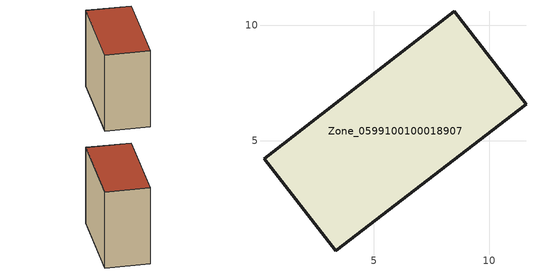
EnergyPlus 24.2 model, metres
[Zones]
Zone_0599100100018907
 floor ground (C_G): 11.6,6.58 3.35,0.22 0.24,4.2 8.49,10.61 z5.53
 wall outside (C_F): 11.6,6.58 8.49,10.61 0.24,4.2 3.35,0.22 11.6,6.58 z5.53:14.97
 roof outside (C_R): 3.35,0.22 11.6,6.58 8.49,10.61 0.24,4.2 z14.97
[BUILDING]
Pand.0599100100018907: North Axis=0; Terrain=City; Loads Convergence Tolerance Value=0.04; Temperature Convergence Tolerance Value=0.4; Solar Distribution=FullExterior; Maximum Number of Warmup Days=25; Minimum Number of Warmup Days=1
[Site:Location]
Rotterdam.The.Hague.AP_ZH_NLD Design_Conditions: Latitude=51.96; Longitude=4.45; Time Zone=1; Elevation=-4.5
[SITE:GROUNDTEMPERATURE:BUILDINGSURFACE]
18, 18, 18, 18, 18, 18, 18, 18, 18, 18, 18, 18
[MATERIAL] Thermal Absorptance=0.9; Solar Absorptance=0.7; Visible Absorptance=0.7
Name | Roughness | Thickness | Conductivity | Density | Specific Heat
G.TI.2015-2018 | MediumSmooth | 0.15 | 0.0428571 | 540 | 1210
F.TI.2015-2018 | Rough | 0.3 | 0.0666667 | 1920 | 840
R.TI.2015-2018 | MediumRough | 0.2 | 0.0333333 | 1500 | 1000
[CONSTRUCTION]
C_G: G.TI.2015-2018
C_F: F.TI.2015-2018
C_R: R.TI.2015-2018
[ZONE]
Zone_0599100100018907: Type=1; Multiplier=1; Ceiling Height=Autocalculate; Volume=Autocalculate; Floor Area=autocalculate; Part of Total Floor Area=Yes
[ZONEINFILTRATION:DESIGNFLOWRATE]
Infil_Zone_0599100100018907: Zone or ZoneList or Space or SpaceList=Zone_0599100100018907; Schedule=AlwaysOn; Design Flow Rate Calculation Method=Flow/Area; Flow Rate per Floor Area=0.0015; Constant Term Coefficient=1; Temperature Term Coefficient=0; Velocity Term Coefficient=0; Velocity Squared Term Coefficient=0
[HVACTEMPLATE:ZONE:IDEALLOADSAIRSYSTEM]
Zone_0599100100018907: Maximum Heating Supply Air Temperature=50; Minimum Cooling Supply Air Temperature=13; Maximum Heating Supply Air Humidity Ratio=0.0156; Minimum Cooling Supply Air Humidity Ratio=0.0077; Heating Limit=NoLimit; Cooling Limit=NoLimit; Dehumidification Control Type=ConstantSensibleHeatRatio; Cooling Sensible Heat Ratio=0.7; Dehumidification Setpoint=60; Humidification Control Type=None; Humidification Setpoint=30; Outdoor Air Method=None; Outdoor Air Flow Rate per Person=0.00944; Outdoor Air Flow Rate per Zone Floor Area=0; Outdoor Air Flow Rate per Zone=0; Demand Controlled Ventilation Type=None; Outdoor Air Economizer Type=NoEconomizer; Heat Recovery Type=None; Sensible Heat Recovery Effectiveness=0.7; Latent Heat Recovery Effectiveness=0.65
[ZONECONTROL:THERMOSTAT]
ThermostatControl_Zone_0599100100018907: Zone or ZoneList=Zone_0599100100018907; Control Type Schedule=DualSetpointControlType; Control 1=Thermostat_Zone_0599100100018907; Temperature Difference Between Cutout And Setpoint=0
[THERMOSTATSETPOINT:DUALSETPOINT]
Thermostat_Zone_0599100100018907: Heating Setpoint Temperature Schedule=HeatingSetpoint_Zone_0599100100018907; Cooling Setpoint Temperature Schedule=CoolingSetpoint_Zone_0599100100018907
[SCHEDULE:COMPACT]
HeatingSetpoint_Zone_0599100100018907: Through: 12/31, For: AllDays, Until: 24:00, 21
CoolingSetpoint_Zone_0599100100018907: Through: 12/31, For: AllDays, Until: 24:00, 24
DualSetpointControlType: Through: 12/31, For: AllDays, Until: 24:00, 4
AlwaysOn: Through: 12/31, For: AllDays, Until: 24:00, 1
